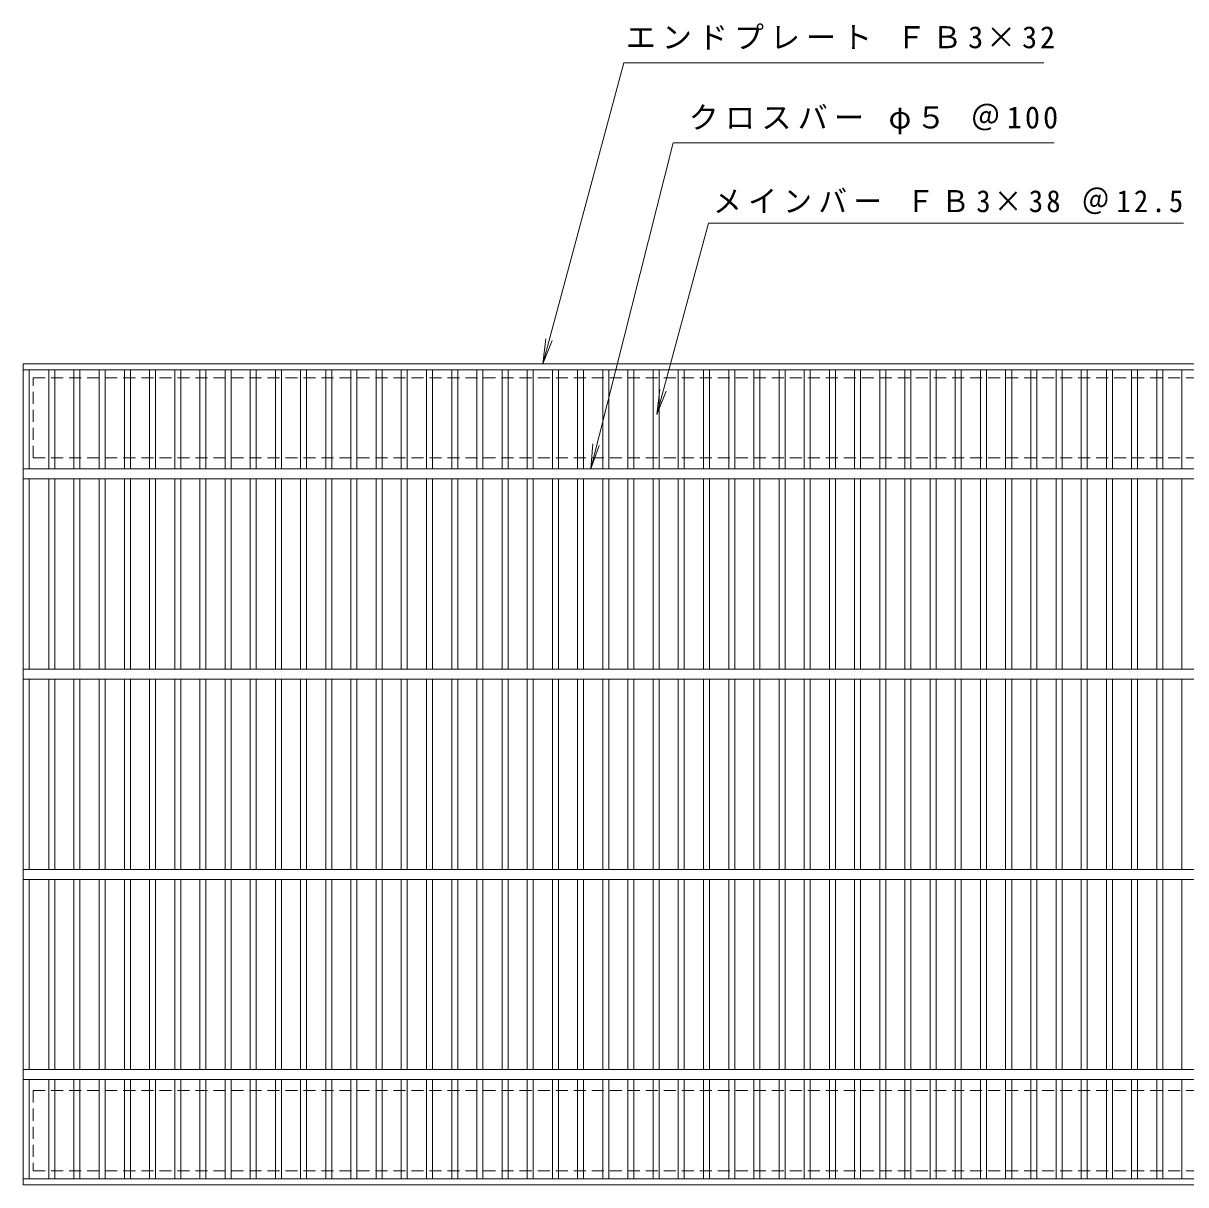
# Model space of a CAD drawing. Units: millimetres, scale not verified. Extents: x -813 to 892, y -689 to 483.
# Drawn here: x -811 to -230, y -97 to 483 of the extents above; entities that cross this region are included whole.
import ezdxf

# ---------------------------------------------------------------- set-up
doc = ezdxf.new("R2010")
doc.units = ezdxf.units.MM
doc.header["$LTSCALE"] = 5
doc.linetypes.add('DASHED1', pattern=[1.8, 1.2, -0.6])
for name, color, linetype, lineweight in [('1-1_1-1ﾚｲﾔ', 2, 'Continuous', 9), ('1-2_1-2ﾚｲﾔ', 3, 'Continuous', 9), ('1-5_1-5ﾚｲﾔ', 7, 'Continuous', 9)]:
    doc.layers.add(name, color=color, linetype=linetype, lineweight=lineweight)
doc.styles.add('ＭＳ ゴシック', font='')
doc.styles.get('ＭＳ ゴシック').set_extended_font_data('MS Gothic')

msp = doc.modelspace()

# ---------------------------------------------------------------- linework, layer by layer
at = {"layer": '1-1_1-1ﾚｲﾔ', "linetype": 'DASHED1'}
for p, q in [((-805.811, 305.905), (181.189, 305.905)), ((-805.811, 265.905), (-805.811, 305.905)), ((-805.811, 265.905), (181.189, 265.905)), ((-805.811, -50.095), (181.189, -50.095)), ((-805.811, -50.095), (-805.811, -90.095)), ((-805.811, -90.095), (181.189, -90.095))]:
    msp.add_line(p, q, dxfattribs=at)
at = {"layer": '1-2_1-2ﾚｲﾔ'}
for p, q in [((-810.811, 312.905), (186.189, 312.905)), ((-810.811, -97.095), (-810.811, 312.905)), ((-810.811, 309.905), (186.189, 309.905)), ((-807.81, 309.905), (-807.81, 260.405)), ((-798.05, 260.405), (-798.05, 309.905)), ((-795.051, 260.405), (-795.051, 309.905)), ((-785.47, 260.405), (-785.47, 309.905)), ((-782.471, 260.405), (-782.471, 309.905)), ((-772.891, 260.405), (-772.891, 309.905)), ((-769.891, 260.405), (-769.891, 309.905)), ((-760.31, 260.405), (-760.31, 309.905)), ((-757.311, 260.405), (-757.311, 309.905)), ((-747.73, 260.405), (-747.73, 309.905)), ((-744.731, 260.405), (-744.731, 309.905)), ((-735.151, 260.405), (-735.151, 309.905)), ((-732.151, 260.405), (-732.151, 309.905)), ((-722.57, 260.405), (-722.57, 309.905)), ((-719.57, 260.405), (-719.57, 309.905)), ((-709.99, 260.405), (-709.99, 309.905)), ((-706.99, 260.405), (-706.99, 309.905)), ((-697.41, 260.405), (-697.41, 309.905)), ((-694.41, 260.405), (-694.41, 309.905)), ((-684.83, 260.405), (-684.83, 309.905)), ((-681.83, 260.405), (-681.83, 309.905)), ((-672.251, 260.405), (-672.251, 309.905)), ((-669.25, 260.405), (-669.25, 309.905)), ((-659.67, 260.405), (-659.67, 309.905)), ((-656.67, 260.405), (-656.67, 309.905)), ((-647.091, 260.405), (-647.091, 309.905)), ((-644.09, 260.405), (-644.09, 309.905)), ((-634.511, 260.405), (-634.511, 309.905)), ((-631.51, 260.405), (-631.51, 309.905)), ((-621.93, 260.405), (-621.93, 309.905)), ((-618.93, 260.405), (-618.93, 309.905)), ((-609.35, 260.405), (-609.35, 309.905)), ((-606.35, 260.405), (-606.35, 309.905)), ((-596.77, 260.405), (-596.77, 309.905)), ((-593.77, 260.405), (-593.77, 309.905)), ((-584.19, 260.405), (-584.19, 309.905)), ((-581.19, 260.405), (-581.19, 309.905)), ((-571.61, 260.405), (-571.61, 309.905)), ((-568.61, 260.405), (-568.61, 309.905)), ((-559.03, 260.405), (-559.03, 309.905)), ((-556.03, 260.405), (-556.03, 309.905)), ((-546.45, 260.405), (-546.45, 309.905)), ((-543.45, 260.405), (-543.45, 309.905)), ((-533.871, 260.405), (-533.871, 309.905)), ((-530.871, 260.405), (-530.871, 309.905)), ((-521.29, 260.405), (-521.29, 309.905)), ((-518.29, 260.405), (-518.29, 309.905)), ((-508.71, 260.405), (-508.71, 309.905)), ((-505.71, 260.405), (-505.71, 309.905)), ((-496.13, 260.405), (-496.13, 309.905)), ((-493.13, 260.405), (-493.13, 309.905)), ((-483.55, 260.405), (-483.55, 309.905)), ((-480.55, 260.405), (-480.55, 309.905)), ((-470.97, 260.405), (-470.97, 309.905)), ((-467.97, 260.405), (-467.97, 309.905)), ((-458.39, 260.405), (-458.39, 309.905)), ((-455.39, 260.405), (-455.39, 309.905)), ((-445.81, 260.405), (-445.81, 309.905)), ((-442.81, 260.405), (-442.81, 309.905)), ((-433.23, 260.405), (-433.23, 309.905)), ((-430.23, 260.405), (-430.23, 309.905)), ((-420.65, 260.405), (-420.65, 309.905)), ((-417.65, 260.405), (-417.65, 309.905)), ((-408.07, 260.405), (-408.07, 309.905)), ((-405.07, 260.405), (-405.07, 309.905)), ((-395.49, 260.405), (-395.49, 309.905)), ((-392.49, 260.405), (-392.49, 309.905)), ((-382.91, 260.405), (-382.91, 309.905)), ((-379.91, 260.405), (-379.91, 309.905)), ((-370.33, 260.405), (-370.33, 309.905)), ((-367.33, 260.405), (-367.33, 309.905)), ((-357.75, 260.405), (-357.75, 309.905)), ((-354.75, 260.405), (-354.75, 309.905)), ((-345.17, 260.405), (-345.17, 309.905)), ((-342.17, 260.405), (-342.17, 309.905)), ((-332.59, 260.405), (-332.59, 309.905)), ((-329.59, 260.405), (-329.59, 309.905)), ((-320.009, 260.405), (-320.009, 309.905)), ((-317.009, 260.405), (-317.009, 309.905)), ((-307.429, 260.405), (-307.429, 309.905)), ((-304.429, 260.405), (-304.429, 309.905)), ((-294.848, 260.405), (-294.848, 309.905)), ((-291.848, 260.405), (-291.848, 309.905)), ((-282.268, 260.405), (-282.268, 309.905)), ((-279.268, 260.405), (-279.268, 309.905)), ((-269.688, 260.405), (-269.688, 309.905)), ((-266.687, 260.405), (-266.687, 309.905)), ((-257.107, 260.405), (-257.107, 309.905)), ((-254.107, 260.405), (-254.107, 309.905)), ((-244.527, 260.405), (-244.527, 309.905)), ((-241.527, 260.405), (-241.527, 309.905)), ((-231.946, 260.405), (-231.946, 309.905)), ((-810.811, 260.405), (186.189, 260.405)), ((-810.811, 255.405), (186.189, 255.405)), ((-807.81, 255.405), (-807.81, 160.405)), ((-798.05, 160.405), (-798.05, 255.405)), ((-795.051, 160.405), (-795.051, 255.405)), ((-785.47, 160.405), (-785.47, 255.405)), ((-782.471, 160.405), (-782.471, 255.405)), ((-772.891, 160.405), (-772.891, 255.405)), ((-769.891, 160.405), (-769.891, 255.405)), ((-760.31, 160.405), (-760.31, 255.405)), ((-757.311, 160.405), (-757.311, 255.405)), ((-747.73, 160.405), (-747.73, 255.405)), ((-744.731, 160.405), (-744.731, 255.405)), ((-735.151, 160.405), (-735.151, 255.405)), ((-732.151, 160.405), (-732.151, 255.405)), ((-722.57, 160.405), (-722.57, 255.405)), ((-719.57, 160.405), (-719.57, 255.405)), ((-709.99, 160.405), (-709.99, 255.405)), ((-706.99, 160.405), (-706.99, 255.405)), ((-697.41, 160.405), (-697.41, 255.405)), ((-694.41, 160.405), (-694.41, 255.405)), ((-684.83, 160.405), (-684.83, 255.405)), ((-681.83, 160.405), (-681.83, 255.405)), ((-672.251, 160.405), (-672.251, 255.405)), ((-669.25, 160.405), (-669.25, 255.405)), ((-659.67, 160.405), (-659.67, 255.405)), ((-656.67, 160.405), (-656.67, 255.405)), ((-647.091, 160.405), (-647.091, 255.405)), ((-644.09, 160.405), (-644.09, 255.405)), ((-634.511, 160.405), (-634.511, 255.405)), ((-631.51, 160.405), (-631.51, 255.405)), ((-621.93, 160.405), (-621.93, 255.405)), ((-618.93, 160.405), (-618.93, 255.405)), ((-609.35, 160.405), (-609.35, 255.405)), ((-606.35, 160.405), (-606.35, 255.405)), ((-596.77, 160.405), (-596.77, 255.405)), ((-593.77, 160.405), (-593.77, 255.405)), ((-584.19, 160.405), (-584.19, 255.405)), ((-581.19, 160.405), (-581.19, 255.405)), ((-571.61, 160.405), (-571.61, 255.405)), ((-568.61, 160.405), (-568.61, 255.405)), ((-559.03, 160.405), (-559.03, 255.405)), ((-556.03, 160.405), (-556.03, 255.405)), ((-546.45, 160.405), (-546.45, 255.405)), ((-543.45, 160.405), (-543.45, 255.405)), ((-533.871, 160.405), (-533.871, 255.405)), ((-530.871, 160.405), (-530.871, 255.405)), ((-521.29, 160.405), (-521.29, 255.405)), ((-518.29, 160.405), (-518.29, 255.405)), ((-508.71, 160.405), (-508.71, 255.405)), ((-505.71, 160.405), (-505.71, 255.405)), ((-496.13, 160.405), (-496.13, 255.405)), ((-493.13, 160.405), (-493.13, 255.405)), ((-483.55, 160.405), (-483.55, 255.405)), ((-480.55, 160.405), (-480.55, 255.405)), ((-470.97, 160.405), (-470.97, 255.405)), ((-467.97, 160.405), (-467.97, 255.405)), ((-458.39, 160.405), (-458.39, 255.405)), ((-455.39, 160.405), (-455.39, 255.405)), ((-445.81, 160.405), (-445.81, 255.405)), ((-442.81, 160.405), (-442.81, 255.405)), ((-433.23, 160.405), (-433.23, 255.405)), ((-430.23, 160.405), (-430.23, 255.405)), ((-420.65, 160.405), (-420.65, 255.405)), ((-417.65, 160.405), (-417.65, 255.405)), ((-408.07, 160.405), (-408.07, 255.405)), ((-405.07, 160.405), (-405.07, 255.405)), ((-395.49, 160.405), (-395.49, 255.405)), ((-392.49, 160.405), (-392.49, 255.405)), ((-382.91, 160.405), (-382.91, 255.405)), ((-379.91, 160.405), (-379.91, 255.405)), ((-370.33, 160.405), (-370.33, 255.405)), ((-367.33, 160.405), (-367.33, 255.405)), ((-357.75, 160.405), (-357.75, 255.405)), ((-354.75, 160.405), (-354.75, 255.405)), ((-345.17, 160.405), (-345.17, 255.405)), ((-342.17, 160.405), (-342.17, 255.405)), ((-332.59, 160.405), (-332.59, 255.405)), ((-329.59, 160.405), (-329.59, 255.405)), ((-320.009, 160.405), (-320.009, 255.405)), ((-317.009, 160.405), (-317.009, 255.405)), ((-307.429, 160.405), (-307.429, 255.405)), ((-304.429, 160.405), (-304.429, 255.405)), ((-294.848, 160.405), (-294.848, 255.405)), ((-291.848, 160.405), (-291.848, 255.405)), ((-282.268, 160.405), (-282.268, 255.405)), ((-279.268, 160.405), (-279.268, 255.405)), ((-269.688, 160.405), (-269.688, 255.405)), ((-266.687, 160.405), (-266.687, 255.405)), ((-257.107, 160.405), (-257.107, 255.405)), ((-254.107, 160.405), (-254.107, 255.405)), ((-244.527, 160.405), (-244.527, 255.405)), ((-241.527, 160.405), (-241.527, 255.405)), ((-231.946, 160.405), (-231.946, 255.405)), ((-810.811, 160.405), (186.189, 160.405)), ((-810.811, 155.405), (186.189, 155.405)), ((-807.81, 60.405), (-807.81, 155.405)), ((-798.05, 155.405), (-798.05, 60.405)), ((-795.051, 155.405), (-795.051, 60.405)), ((-785.47, 155.405), (-785.47, 60.405)), ((-782.471, 155.405), (-782.471, 60.405)), ((-772.891, 155.405), (-772.891, 60.405)), ((-769.891, 155.405), (-769.891, 60.405)), ((-760.31, 155.405), (-760.31, 60.405)), ((-757.311, 155.405), (-757.311, 60.405)), ((-747.73, 155.405), (-747.73, 60.405)), ((-744.731, 155.405), (-744.731, 60.405)), ((-735.151, 155.405), (-735.151, 60.405)), ((-732.151, 155.405), (-732.151, 60.405)), ((-722.57, 155.405), (-722.57, 60.405)), ((-719.57, 155.405), (-719.57, 60.405)), ((-709.99, 155.405), (-709.99, 60.405)), ((-706.99, 155.405), (-706.99, 60.405)), ((-697.41, 155.405), (-697.41, 60.405)), ((-694.41, 155.405), (-694.41, 60.405)), ((-684.83, 155.405), (-684.83, 60.405)), ((-681.83, 155.405), (-681.83, 60.405)), ((-672.251, 155.405), (-672.251, 60.405)), ((-669.25, 155.405), (-669.25, 60.405)), ((-659.67, 155.405), (-659.67, 60.405)), ((-656.67, 155.405), (-656.67, 60.405)), ((-647.091, 155.405), (-647.091, 60.405)), ((-644.09, 155.405), (-644.09, 60.405)), ((-634.511, 155.405), (-634.511, 60.405)), ((-631.51, 155.405), (-631.51, 60.405)), ((-621.93, 155.405), (-621.93, 60.405)), ((-618.93, 155.405), (-618.93, 60.405)), ((-609.35, 155.405), (-609.35, 60.405)), ((-606.35, 155.405), (-606.35, 60.405)), ((-596.77, 155.405), (-596.77, 60.405)), ((-593.77, 155.405), (-593.77, 60.405)), ((-584.19, 155.405), (-584.19, 60.405)), ((-581.19, 155.405), (-581.19, 60.405)), ((-571.61, 155.405), (-571.61, 60.405)), ((-568.61, 155.405), (-568.61, 60.405)), ((-559.03, 155.405), (-559.03, 60.405)), ((-556.03, 155.405), (-556.03, 60.405)), ((-546.45, 155.405), (-546.45, 60.405)), ((-543.45, 155.405), (-543.45, 60.405)), ((-533.871, 155.405), (-533.871, 60.405)), ((-530.871, 155.405), (-530.871, 60.405)), ((-521.29, 155.405), (-521.29, 60.405)), ((-518.29, 155.405), (-518.29, 60.405)), ((-508.71, 155.405), (-508.71, 60.405)), ((-505.71, 155.405), (-505.71, 60.405)), ((-496.13, 155.405), (-496.13, 60.405)), ((-493.13, 155.405), (-493.13, 60.405)), ((-483.55, 155.405), (-483.55, 60.405)), ((-480.55, 155.405), (-480.55, 60.405)), ((-470.97, 155.405), (-470.97, 60.405)), ((-467.97, 155.405), (-467.97, 60.405)), ((-458.39, 155.405), (-458.39, 60.405)), ((-455.39, 155.405), (-455.39, 60.405)), ((-445.81, 155.405), (-445.81, 60.405)), ((-442.81, 155.405), (-442.81, 60.405)), ((-433.23, 155.405), (-433.23, 60.405)), ((-430.23, 155.405), (-430.23, 60.405)), ((-420.65, 155.405), (-420.65, 60.405)), ((-417.65, 155.405), (-417.65, 60.405)), ((-408.07, 155.405), (-408.07, 60.405)), ((-405.07, 155.405), (-405.07, 60.405)), ((-395.49, 155.405), (-395.49, 60.405)), ((-392.49, 155.405), (-392.49, 60.405)), ((-382.91, 155.405), (-382.91, 60.405)), ((-379.91, 155.405), (-379.91, 60.405)), ((-370.33, 155.405), (-370.33, 60.405)), ((-367.33, 155.405), (-367.33, 60.405)), ((-357.75, 155.405), (-357.75, 60.405)), ((-354.75, 155.405), (-354.75, 60.405)), ((-345.17, 155.405), (-345.17, 60.405)), ((-342.17, 155.405), (-342.17, 60.405)), ((-332.59, 155.405), (-332.59, 60.405)), ((-329.59, 155.405), (-329.59, 60.405)), ((-320.009, 155.405), (-320.009, 60.405)), ((-317.009, 155.405), (-317.009, 60.405)), ((-307.429, 155.405), (-307.429, 60.405)), ((-304.429, 155.405), (-304.429, 60.405)), ((-294.848, 155.405), (-294.848, 60.405)), ((-291.848, 155.405), (-291.848, 60.405)), ((-282.268, 155.405), (-282.268, 60.405)), ((-279.268, 155.405), (-279.268, 60.405)), ((-269.688, 155.405), (-269.688, 60.405)), ((-266.687, 155.405), (-266.687, 60.405)), ((-257.107, 155.405), (-257.107, 60.405)), ((-254.107, 155.405), (-254.107, 60.405)), ((-244.527, 155.405), (-244.527, 60.405)), ((-241.527, 155.405), (-241.527, 60.405)), ((-231.946, 155.405), (-231.946, 60.405)), ((-810.811, 60.405), (186.189, 60.405)), ((-810.811, 55.405), (186.189, 55.405)), ((-807.81, -39.595), (-807.81, 55.405)), ((-798.05, 55.405), (-798.05, -39.595)), ((-795.051, 55.405), (-795.051, -39.595)), ((-785.47, 55.405), (-785.47, -39.595)), ((-782.471, 55.405), (-782.471, -39.595)), ((-772.891, 55.405), (-772.891, -39.595)), ((-769.891, 55.405), (-769.891, -39.595)), ((-760.31, 55.405), (-760.31, -39.595)), ((-757.311, 55.405), (-757.311, -39.595)), ((-747.73, 55.405), (-747.73, -39.595)), ((-744.731, 55.405), (-744.731, -39.595)), ((-735.151, 55.405), (-735.151, -39.595)), ((-732.151, 55.405), (-732.151, -39.595)), ((-722.57, 55.405), (-722.57, -39.595)), ((-719.57, 55.405), (-719.57, -39.595)), ((-709.99, 55.405), (-709.99, -39.595)), ((-706.99, 55.405), (-706.99, -39.595)), ((-697.41, 55.405), (-697.41, -39.595)), ((-694.41, 55.405), (-694.41, -39.595)), ((-684.83, 55.405), (-684.83, -39.595)), ((-681.83, 55.405), (-681.83, -39.595)), ((-672.251, 55.405), (-672.251, -39.595)), ((-669.25, 55.405), (-669.25, -39.595)), ((-659.67, 55.405), (-659.67, -39.595)), ((-656.67, 55.405), (-656.67, -39.595)), ((-647.091, 55.405), (-647.091, -39.595)), ((-644.09, 55.405), (-644.09, -39.595)), ((-634.511, 55.405), (-634.511, -39.595)), ((-631.51, 55.405), (-631.51, -39.595)), ((-621.93, 55.405), (-621.93, -39.595)), ((-618.93, 55.405), (-618.93, -39.595)), ((-609.35, 55.405), (-609.35, -39.595)), ((-606.35, 55.405), (-606.35, -39.595)), ((-596.77, 55.405), (-596.77, -39.595)), ((-593.77, 55.405), (-593.77, -39.595)), ((-584.19, 55.405), (-584.19, -39.595)), ((-581.19, 55.405), (-581.19, -39.595)), ((-571.61, 55.405), (-571.61, -39.595)), ((-568.61, 55.405), (-568.61, -39.595)), ((-559.03, 55.405), (-559.03, -39.595)), ((-556.03, 55.405), (-556.03, -39.595)), ((-546.45, 55.405), (-546.45, -39.595)), ((-543.45, 55.405), (-543.45, -39.595)), ((-533.871, 55.405), (-533.871, -39.595)), ((-530.871, 55.405), (-530.871, -39.595)), ((-521.29, 55.405), (-521.29, -39.595)), ((-518.29, 55.405), (-518.29, -39.595)), ((-508.71, 55.405), (-508.71, -39.595)), ((-505.71, 55.405), (-505.71, -39.595)), ((-496.13, 55.405), (-496.13, -39.595)), ((-493.13, 55.405), (-493.13, -39.595)), ((-483.55, 55.405), (-483.55, -39.595)), ((-480.55, 55.405), (-480.55, -39.595)), ((-470.97, 55.405), (-470.97, -39.595)), ((-467.97, 55.405), (-467.97, -39.595)), ((-458.39, 55.405), (-458.39, -39.595)), ((-455.39, 55.405), (-455.39, -39.595)), ((-445.81, 55.405), (-445.81, -39.595)), ((-442.81, 55.405), (-442.81, -39.595)), ((-433.23, 55.405), (-433.23, -39.595)), ((-430.23, 55.405), (-430.23, -39.595)), ((-420.65, 55.405), (-420.65, -39.595)), ((-417.65, 55.405), (-417.65, -39.595)), ((-408.07, 55.405), (-408.07, -39.595)), ((-405.07, 55.405), (-405.07, -39.595)), ((-395.49, 55.405), (-395.49, -39.595)), ((-392.49, 55.405), (-392.49, -39.595)), ((-382.91, 55.405), (-382.91, -39.595)), ((-379.91, 55.405), (-379.91, -39.595)), ((-370.33, 55.405), (-370.33, -39.595)), ((-367.33, 55.405), (-367.33, -39.595)), ((-357.75, 55.405), (-357.75, -39.595)), ((-354.75, 55.405), (-354.75, -39.595)), ((-345.17, 55.405), (-345.17, -39.595)), ((-342.17, 55.405), (-342.17, -39.595)), ((-332.59, 55.405), (-332.59, -39.595)), ((-329.59, 55.405), (-329.59, -39.595)), ((-320.009, 55.405), (-320.009, -39.595)), ((-317.009, 55.405), (-317.009, -39.595)), ((-307.429, 55.405), (-307.429, -39.595)), ((-304.429, 55.405), (-304.429, -39.595)), ((-294.848, 55.405), (-294.848, -39.595)), ((-291.848, 55.405), (-291.848, -39.595)), ((-282.268, 55.405), (-282.268, -39.595)), ((-279.268, 55.405), (-279.268, -39.595)), ((-269.688, 55.405), (-269.688, -39.595)), ((-266.687, 55.405), (-266.687, -39.595)), ((-257.107, 55.405), (-257.107, -39.595)), ((-254.107, 55.405), (-254.107, -39.595)), ((-244.527, 55.405), (-244.527, -39.595)), ((-241.527, 55.405), (-241.527, -39.595)), ((-231.946, 55.405), (-231.946, -39.595)), ((-810.811, -39.595), (186.189, -39.595)), ((-810.811, -44.595), (186.189, -44.595)), ((-807.81, -94.095), (-807.81, -44.595)), ((-798.05, -44.595), (-798.05, -94.095)), ((-795.051, -44.595), (-795.051, -94.095)), ((-785.47, -44.595), (-785.47, -94.095)), ((-782.471, -44.595), (-782.471, -94.095)), ((-772.891, -44.595), (-772.891, -94.095)), ((-769.891, -44.595), (-769.891, -94.095)), ((-760.31, -44.595), (-760.31, -94.095)), ((-757.311, -44.595), (-757.311, -94.095)), ((-747.73, -44.595), (-747.73, -94.095)), ((-744.731, -44.595), (-744.731, -94.095)), ((-735.151, -44.595), (-735.151, -94.095)), ((-732.151, -44.595), (-732.151, -94.095)), ((-722.57, -44.595), (-722.57, -94.095)), ((-719.57, -44.595), (-719.57, -94.095)), ((-709.99, -44.595), (-709.99, -94.095)), ((-706.99, -44.595), (-706.99, -94.095)), ((-697.41, -44.595), (-697.41, -94.095)), ((-694.41, -44.595), (-694.41, -94.095)), ((-684.83, -44.595), (-684.83, -94.095)), ((-681.83, -44.595), (-681.83, -94.095)), ((-672.251, -44.595), (-672.251, -94.095)), ((-669.25, -44.595), (-669.25, -94.095)), ((-659.67, -44.595), (-659.67, -94.095)), ((-656.67, -44.595), (-656.67, -94.095)), ((-647.091, -44.595), (-647.091, -94.095)), ((-644.09, -44.595), (-644.09, -94.095)), ((-634.511, -44.595), (-634.511, -94.095)), ((-631.51, -44.595), (-631.51, -94.095)), ((-621.93, -44.595), (-621.93, -94.095)), ((-618.93, -44.595), (-618.93, -94.095)), ((-609.35, -44.595), (-609.35, -94.095)), ((-606.35, -44.595), (-606.35, -94.095)), ((-596.77, -44.595), (-596.77, -94.095)), ((-593.77, -44.595), (-593.77, -94.095)), ((-584.19, -44.595), (-584.19, -94.095)), ((-581.19, -44.595), (-581.19, -94.095)), ((-571.61, -44.595), (-571.61, -94.095)), ((-568.61, -44.595), (-568.61, -94.095)), ((-559.03, -44.595), (-559.03, -94.095)), ((-556.03, -44.595), (-556.03, -94.095)), ((-546.45, -44.595), (-546.45, -94.095)), ((-543.45, -44.595), (-543.45, -94.095)), ((-533.871, -44.595), (-533.871, -94.095)), ((-530.871, -44.595), (-530.871, -94.095)), ((-521.29, -44.595), (-521.29, -94.095)), ((-518.29, -44.595), (-518.29, -94.095)), ((-508.71, -44.595), (-508.71, -94.095)), ((-505.71, -44.595), (-505.71, -94.095)), ((-496.13, -44.595), (-496.13, -94.095)), ((-493.13, -44.595), (-493.13, -94.095)), ((-483.55, -44.595), (-483.55, -94.095)), ((-480.55, -44.595), (-480.55, -94.095)), ((-470.97, -44.595), (-470.97, -94.095)), ((-467.97, -44.595), (-467.97, -94.095)), ((-458.39, -44.595), (-458.39, -94.095)), ((-455.39, -44.595), (-455.39, -94.095)), ((-445.81, -44.595), (-445.81, -94.095)), ((-442.81, -44.595), (-442.81, -94.095)), ((-433.23, -44.595), (-433.23, -94.095)), ((-430.23, -44.595), (-430.23, -94.095)), ((-420.65, -44.595), (-420.65, -94.095)), ((-417.65, -44.595), (-417.65, -94.095)), ((-408.07, -44.595), (-408.07, -94.095)), ((-405.07, -44.595), (-405.07, -94.095)), ((-395.49, -44.595), (-395.49, -94.095)), ((-392.49, -44.595), (-392.49, -94.095)), ((-382.91, -44.595), (-382.91, -94.095)), ((-379.91, -44.595), (-379.91, -94.095)), ((-370.33, -44.595), (-370.33, -94.095)), ((-367.33, -44.595), (-367.33, -94.095)), ((-357.75, -44.595), (-357.75, -94.095)), ((-354.75, -44.595), (-354.75, -94.095)), ((-345.17, -44.595), (-345.17, -94.095)), ((-342.17, -44.595), (-342.17, -94.095)), ((-332.59, -44.595), (-332.59, -94.095)), ((-329.59, -44.595), (-329.59, -94.095)), ((-320.009, -44.595), (-320.009, -94.095)), ((-317.009, -44.595), (-317.009, -94.095)), ((-307.429, -44.595), (-307.429, -94.095)), ((-304.429, -44.595), (-304.429, -94.095)), ((-294.848, -44.595), (-294.848, -94.095)), ((-291.848, -44.595), (-291.848, -94.095)), ((-282.268, -44.595), (-282.268, -94.095)), ((-279.268, -44.595), (-279.268, -94.095)), ((-269.688, -44.595), (-269.688, -94.095)), ((-266.687, -44.595), (-266.687, -94.095)), ((-257.107, -44.595), (-257.107, -94.095)), ((-254.107, -44.595), (-254.107, -94.095)), ((-244.527, -44.595), (-244.527, -94.095)), ((-241.527, -44.595), (-241.527, -94.095)), ((-231.946, -44.595), (-231.946, -94.095)), ((186.189, -94.095), (-810.811, -94.095)), ((186.189, -97.095), (-810.811, -97.095))]:
    msp.add_line(p, q, dxfattribs=at)
at = {"layer": '1-5_1-5ﾚｲﾔ'}
for p, q in [((-551.297, 312.905), (-510.819, 463.176)), ((-510.819, 463.176), (-301.015, 463.176)), ((-527.288, 260.405), (-486.14, 423.176)), ((-486.14, 423.176), (-295.85, 423.176)), ((-494.337, 287.655), (-468.529, 383.176)), ((-468.529, 383.176), (-231.133, 383.176)), ((-551.297, 312.905), (-549.666, 325.298)), ((-551.297, 312.905), (-546.514, 324.454)), ((-494.337, 287.655), (-492.706, 300.048)), ((-494.337, 287.655), (-489.554, 299.203)), ((-527.288, 260.405), (-526.228, 272.86)), ((-527.288, 260.405), (-523.041, 272.161))]:
    msp.add_line(p, q, dxfattribs=at)

# ---------------------------------------------------------------- texts
at = {"layer": '1-5_1-5ﾚｲﾔ', "char_height": 11, "attachment_point": 7, "style": 'ＭＳ ゴシック'}
for s, insert in [('\\T1.2;エンドプレート\\~ＦＢ3×32', (-509.765, 469.854)), ('\\T1.21;クロスバー\\~φ５\\~＠100', (-478.35, 427.451)), ('\\T1.23;\\W0.95;メインバー\\~ＦＢ3×38\\~＠12.5', (-466.133, 387.597))]:
    msp.add_mtext(s, dxfattribs=dict(at, insert=insert))

doc.saveas('drawing.dxf')
